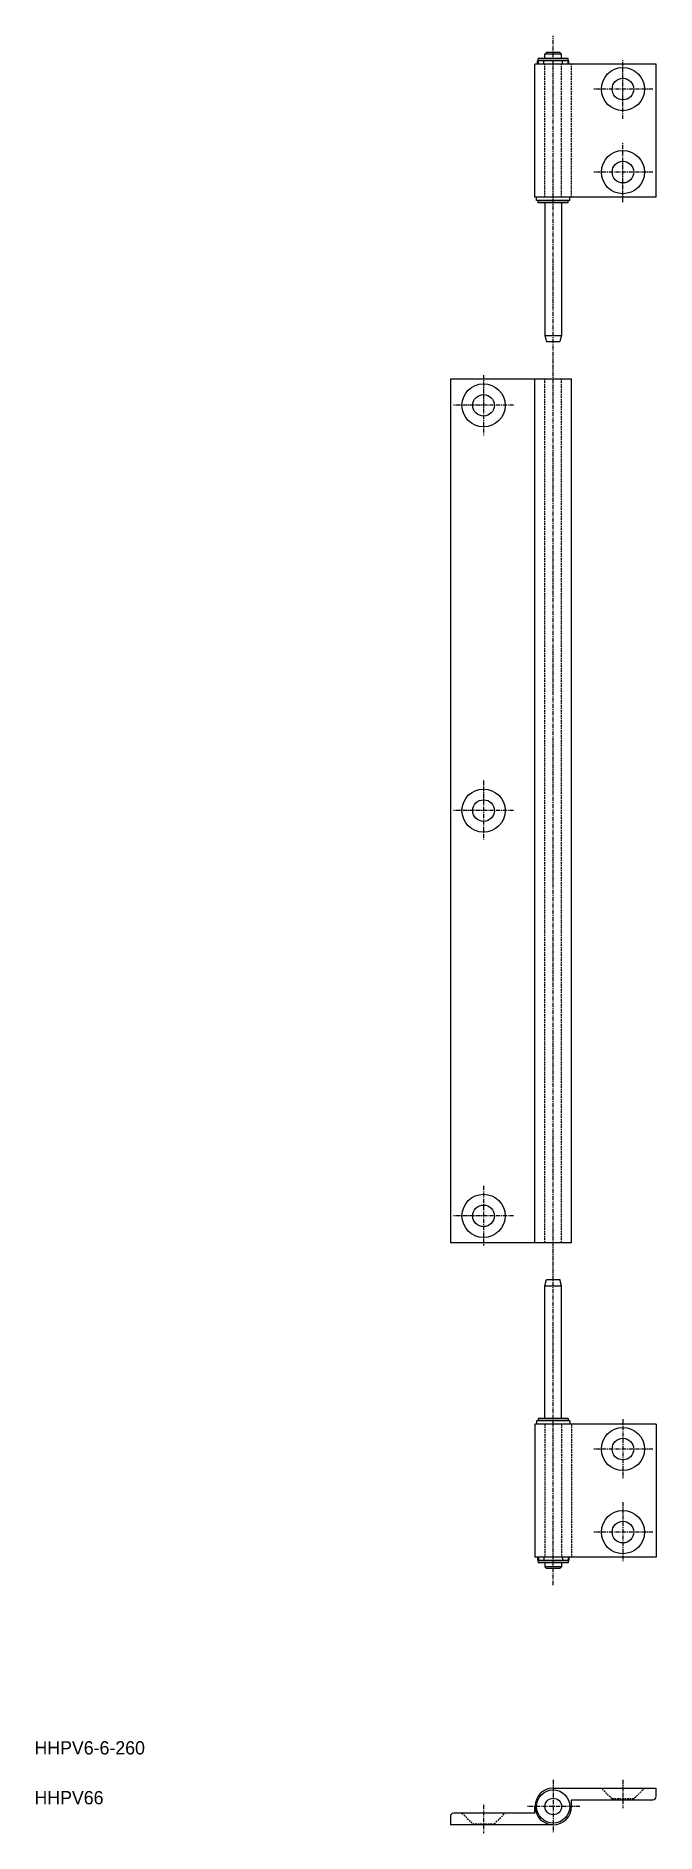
# Model space of a CAD drawing. Extents: x 59 to 246, y -18 to 523.
import ezdxf

# ---------------------------------------------------------------- set-up
doc = ezdxf.new("R2010")
doc.units = 0
doc.linetypes.add('CENTER', pattern=[2, 1.25, -0.25, 0.25, -0.25])
doc.linetypes.add('DASHED', pattern=[0.75, 0.5, -0.25])
doc.layers.get('0').update_dxf_attribs({"linetype": 'CONTINUOUS'})
doc.layers.add('CENTER', color=1, linetype='CENTER')

msp = doc.modelspace()

# ---------------------------------------------------------------- linework, layer by layer
at = {"color": 7, "linetype": 'CONTINUOUS'}
for p, q in [((246.08, 514.07), (209.58, 514.07)), ((209.58, 474.07), (209.58, 514.07)), ((210.33, 514.07), (210.33, 515.07)), ((219.83, 515.07), (210.33, 515.07)), ((219.58, 515.77), (210.58, 515.77)), ((210.58, 515.17), (210.58, 515.77)), ((219.58, 515.17), (210.58, 515.17)), ((210.61, 514.07), (210.61, 515.07)), ((212.28, 514.07), (212.28, 515.07)), ((212.58, 517.07), (213.08, 517.57)), ((212.58, 515.77), (212.58, 517.07)), ((217.58, 517.07), (212.58, 517.07)), ((217.08, 517.57), (213.08, 517.57)), ((217.08, 517.57), (217.58, 517.07)), ((217.58, 515.77), (217.58, 517.07)), ((217.88, 514.07), (217.88, 515.07)), ((219.55, 514.07), (219.55, 515.07)), ((219.58, 515.17), (219.58, 515.77)), ((219.83, 514.07), (219.83, 515.07)), ((246.08, 474.07), (246.08, 514.07)), ((246.08, 474.07), (209.58, 474.07)), ((210.08, 473.07), (210.08, 474.07)), ((220.08, 473.07), (210.08, 473.07)), ((210.58, 472.37), (210.58, 472.97)), ((219.58, 472.97), (210.58, 472.97)), ((219.58, 472.37), (210.58, 472.37)), ((212.58, 472.37), (212.58, 432.43)), ((217.58, 472.37), (217.58, 432.43)), ((219.58, 472.37), (219.58, 472.97)), ((220.08, 473.07), (220.08, 474.07)), ((212.58, 432.43), (217.58, 432.43)), ((212.58, 432.43), (213.08, 430.57)), ((213.08, 430.57), (217.08, 430.57)), ((217.58, 432.43), (217.08, 430.57)), ((184.08, 419.37), (220.58, 419.37)), ((184.08, 419.37), (184.08, 159.37)), ((209.58, 159.37), (209.58, 419.37)), ((220.58, 159.37), (220.58, 419.37)), ((184.08, 159.37), (220.58, 159.37)), ((212.58, 146.3), (213.08, 148.17)), ((212.58, 146.3), (217.58, 146.3)), ((212.58, 106.37), (212.58, 146.3)), ((213.08, 148.17), (217.08, 148.17)), ((217.58, 146.3), (217.08, 148.17)), ((217.58, 106.37), (217.58, 146.3)), ((209.58, 104.67), (209.58, 64.67)), ((246.08, 104.67), (209.58, 104.67)), ((210.08, 105.67), (210.08, 104.67)), ((220.08, 105.67), (210.08, 105.67)), ((219.58, 106.37), (210.58, 106.37)), ((210.58, 106.37), (210.58, 105.77)), ((219.58, 105.77), (210.58, 105.77)), ((219.58, 106.37), (219.58, 105.77)), ((220.08, 105.67), (220.08, 104.67)), ((246.08, 104.67), (246.08, 64.67)), ((246.08, 64.67), (209.58, 64.67)), ((210.33, 64.67), (210.33, 63.67)), ((219.83, 63.67), (210.33, 63.67)), ((219.58, 63.57), (210.58, 63.57)), ((210.58, 63.57), (210.58, 62.97)), ((219.58, 62.97), (210.58, 62.97)), ((210.61, 64.67), (210.61, 63.67)), ((212.28, 64.67), (212.28, 63.67)), ((212.58, 62.97), (212.58, 61.67)), ((217.58, 61.67), (212.58, 61.67)), ((212.58, 61.67), (213.08, 61.17)), ((217.08, 61.17), (213.08, 61.17)), ((217.08, 61.17), (217.58, 61.67)), ((217.58, 62.97), (217.58, 61.67)), ((217.88, 64.67), (217.88, 63.67)), ((219.55, 64.67), (219.55, 63.67)), ((219.58, 63.57), (219.58, 62.97)), ((219.83, 64.67), (219.83, 63.67)), ((215.08, -4.92), (246.08, -4.92)), ((246.08, -7.42), (246.08, -4.92)), ((209.58, -12.42), (209.58, -10.42)), ((220.58, -10.42), (220.58, -8.42)), ((220.58, -8.42), (245.08, -8.42)), ((184.08, -13.42), (184.08, -15.92)), ((215.08, -15.92), (184.08, -15.92)), ((209.58, -12.42), (185.08, -12.42))]:
    msp.add_line(p, q, dxfattribs=at)
at = {"color": 3, "linetype": 'DASHED'}
for p, q in [((212.58, 474.07), (212.58, 514.07)), ((217.58, 474.07), (217.58, 514.07)), ((220.58, 474.07), (220.58, 514.07)), ((212.58, 159.37), (212.58, 419.37)), ((217.58, 159.37), (217.58, 419.37)), ((212.58, 104.67), (212.58, 64.67)), ((217.58, 104.67), (217.58, 64.67)), ((220.58, 104.67), (220.58, 64.67)), ((232.83, -8.17), (229.58, -4.92)), ((242.58, -4.92), (239.33, -8.17)), ((232.83, -8.17), (232.83, -8.42)), ((239.33, -8.17), (232.83, -8.17)), ((239.33, -8.17), (239.33, -8.42)), ((187.58, -12.42), (190.83, -15.67)), ((190.83, -15.67), (190.83, -15.92)), ((190.83, -15.67), (197.33, -15.67)), ((197.33, -15.67), (200.58, -12.42)), ((197.33, -15.67), (197.33, -15.92))]:
    msp.add_line(p, q, dxfattribs=at)
at = {"color": 7, "linetype": 'CONTINUOUS'}
for centre, radius in [((236.08, 506.57), 6.5), ((236.08, 506.57), 3.25), ((236.08, 481.57), 6.5), ((236.08, 481.57), 3.25), ((194.08, 411.37), 6.5), ((194.08, 411.37), 3.25), ((194.08, 289.37), 6.5), ((194.08, 289.37), 3.25), ((194.08, 167.37), 6.5), ((194.08, 167.37), 3.25), ((236.08, 97.17), 6.5), ((236.08, 97.17), 3.25), ((236.08, 72.17), 6.5), ((236.08, 72.17), 3.25), ((215.08, -10.42), 5), ((215.08, -10.42), 2.5)]:
    msp.add_circle(centre, radius, dxfattribs=at)
for centre, radius, start, end in [((215.08, -10.42), 5.5, 90, 0), ((245.08, -7.42), 1, 270, 0), ((185.08, -13.42), 1, 90, 180)]:
    msp.add_arc(centre, radius, start, end, dxfattribs=at)
at = {"layer": 'CENTER', "color": 1, "linetype": 'CENTER'}
for p, q in [((215.08, 56.17), (215.08, 522.57)), ((236.08, 497.57), (236.08, 515.57)), ((245.08, 506.57), (227.08, 506.57)), ((236.08, 472.57), (236.08, 490.57)), ((245.08, 481.57), (227.08, 481.57)), ((194.08, 420.41), (194.08, 402.33)), ((203.12, 411.37), (185.04, 411.37)), ((194.08, 298.41), (194.08, 280.33)), ((203.12, 289.37), (185.04, 289.37)), ((194.08, 176.41), (194.08, 158.33)), ((203.12, 167.37), (185.04, 167.37)), ((236.08, 106.17), (236.08, 88.17)), ((245.08, 97.17), (227.08, 97.17)), ((236.08, 81.17), (236.08, 63.17)), ((245.08, 72.17), (227.08, 72.17)), ((215.08, -2.42), (215.08, -18.42)), ((236.08, -2.42), (236.08, -10.92)), ((194.08, -9.92), (194.08, -18.42)), ((223.08, -10.42), (207.08, -10.42))]:
    msp.add_line(p, q, dxfattribs=at)

# ---------------------------------------------------------------- texts
at = {"color": 7, "linetype": 'CONTINUOUS'}
for s, p in [('HHPV6-6-260', (58.73, 5.23)), ('HHPV66', (58.73, -9.77))]:
    msp.add_text(s, height=4, dxfattribs=at).set_placement(p)

doc.saveas('drawing.dxf')
